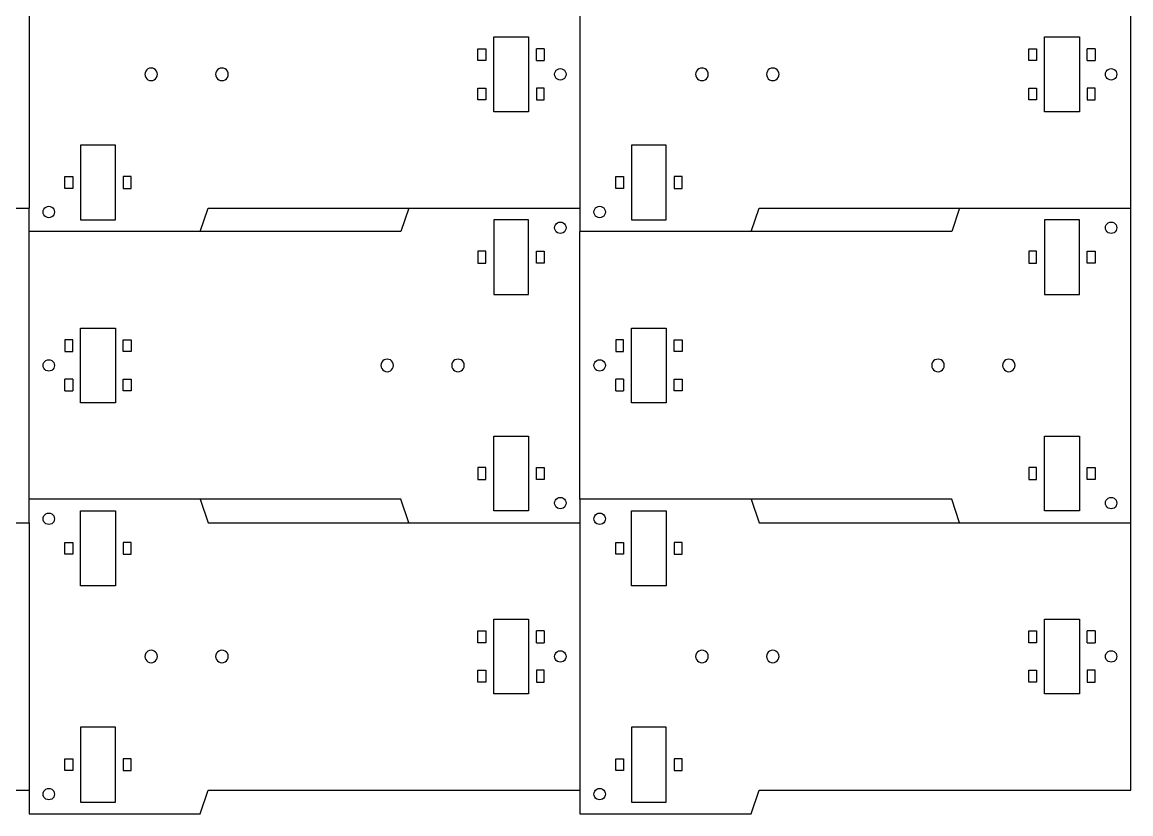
# Model space of a CAD drawing. Header units: metres. Extents: x 621 to 1181, y -2171 to -1795.
# Drawn here: x 899.6 to 1181.4, y -2170.5 to -1969.3 of the extents above; entities that cross this region are included whole.
import ezdxf

# ---------------------------------------------------------------- set-up
doc = ezdxf.new("R2010")
doc.units = ezdxf.units.M

msp = doc.modelspace()

# ---------------------------------------------------------------- linework, layer by layer
at = {"layer": 'GROUP0'}
for p, q in [((901.41, -1948.53, 0), (901.41, -2016.53, 0)), ((1041.41, -1948.53, 0), (1041.41, -2016.53, 0)), ((1181.41, -2016.53, 0), (1181.41, -1948.53, 0)), ((1019.48, -1992.03), (1019.48, -1973.03)), ((1019.48, -1973.03), (1028.34, -1973.03)), ((1028.34, -1973.03), (1028.34, -1992.03)), ((1159.48, -1992.03), (1159.48, -1973.03)), ((1159.48, -1973.03), (1168.34, -1973.03)), ((1168.34, -1973.03), (1168.34, -1992.03)), ((1015.48, -1976.03), (1017.48, -1976.03)), ((1015.48, -1979.03), (1015.48, -1976.03)), ((1017.48, -1976.03), (1017.48, -1979.03)), ((1032.34, -1976.03), (1030.34, -1976.03)), ((1030.34, -1979.03), (1030.34, -1976.03)), ((1032.34, -1976.03), (1032.34, -1979.03)), ((1155.48, -1976.03), (1157.48, -1976.03)), ((1155.48, -1979.03), (1155.48, -1976.03)), ((1157.48, -1976.03), (1157.48, -1979.03)), ((1172.34, -1976.03), (1170.34, -1976.03)), ((1170.34, -1979.03), (1170.34, -1976.03)), ((1172.34, -1976.03), (1172.34, -1979.03)), ((1017.48, -1979.03), (1015.48, -1979.03)), ((1030.34, -1979.03), (1032.34, -1979.03)), ((1157.48, -1979.03), (1155.48, -1979.03)), ((1170.34, -1979.03), (1172.34, -1979.03)), ((930.87, -1982.12, 0), (930.81, -1982.53, 0)), ((930.81, -1982.53, 0), (930.87, -1982.95, 0)), ((931.03, -1981.73, 0), (930.87, -1982.12, 0)), ((930.87, -1982.95, 0), (931.03, -1983.33, 0)), ((931.28, -1981.4, 0), (931.03, -1981.73, 0)), ((931.03, -1983.33, 0), (931.28, -1983.67, 0)), ((931.61, -1981.15, 0), (931.28, -1981.4, 0)), ((931.28, -1983.67, 0), (931.61, -1983.92, 0)), ((932, -1980.99, 0), (931.61, -1981.15, 0)), ((932.41, -1980.93, 0), (932, -1980.99, 0)), ((932.83, -1980.99, 0), (932.41, -1980.93, 0)), ((933.21, -1981.15, 0), (932.83, -1980.99, 0)), ((933.54, -1981.4, 0), (933.21, -1981.15, 0)), ((933.21, -1983.92, 0), (933.54, -1983.67, 0)), ((933.8, -1981.73, 0), (933.54, -1981.4, 0)), ((933.54, -1983.67, 0), (933.8, -1983.33, 0)), ((933.96, -1982.12, 0), (933.8, -1981.73, 0)), ((933.8, -1983.33, 0), (933.96, -1982.95, 0)), ((934.01, -1982.53, 0), (933.96, -1982.12, 0)), ((933.96, -1982.95, 0), (934.01, -1982.53, 0)), ((948.87, -1982.12, 0), (948.81, -1982.53, 0)), ((948.81, -1982.53, 0), (948.87, -1982.95, 0)), ((949.03, -1981.73, 0), (948.87, -1982.12, 0)), ((948.87, -1982.95, 0), (949.03, -1983.33, 0)), ((949.28, -1981.4, 0), (949.03, -1981.73, 0)), ((949.03, -1983.33, 0), (949.28, -1983.67, 0)), ((949.61, -1981.15, 0), (949.28, -1981.4, 0)), ((949.28, -1983.67, 0), (949.61, -1983.92, 0)), ((950, -1980.99, 0), (949.61, -1981.15, 0)), ((950.41, -1980.93, 0), (950, -1980.99, 0)), ((950.83, -1980.99, 0), (950.41, -1980.93, 0)), ((951.21, -1981.15, 0), (950.83, -1980.99, 0)), ((951.54, -1981.4, 0), (951.21, -1981.15, 0)), ((951.21, -1983.92, 0), (951.54, -1983.67, 0)), ((951.8, -1981.73, 0), (951.54, -1981.4, 0)), ((951.54, -1983.67, 0), (951.8, -1983.33, 0)), ((951.96, -1982.12, 0), (951.8, -1981.73, 0)), ((951.8, -1983.33, 0), (951.96, -1982.95, 0)), ((952.01, -1982.53, 0), (951.96, -1982.12, 0)), ((951.96, -1982.95, 0), (952.01, -1982.53, 0)), ((1034.96, -1982.53, 0), (1035.01, -1982.16, 0)), ((1035.01, -1982.91, 0), (1034.96, -1982.53, 0)), ((1035.01, -1982.16, 0), (1035.16, -1981.81, 0)), ((1035.16, -1983.26, 0), (1035.01, -1982.91, 0)), ((1035.16, -1981.81, 0), (1035.39, -1981.51, 0)), ((1035.39, -1983.56, 0), (1035.16, -1983.26, 0)), ((1035.39, -1981.51, 0), (1035.69, -1981.28, 0)), ((1035.69, -1983.79, 0), (1035.39, -1983.56, 0)), ((1035.69, -1981.28, 0), (1036.04, -1981.13, 0)), ((1036.04, -1981.13, 0), (1036.41, -1981.08, 0)), ((1036.41, -1981.08, 0), (1036.79, -1981.13, 0)), ((1036.79, -1981.13, 0), (1037.14, -1981.28, 0)), ((1037.14, -1981.28, 0), (1037.44, -1981.51, 0)), ((1037.44, -1983.56, 0), (1037.14, -1983.79, 0)), ((1037.44, -1981.51, 0), (1037.67, -1981.81, 0)), ((1037.67, -1983.26, 0), (1037.44, -1983.56, 0)), ((1037.67, -1981.81, 0), (1037.81, -1982.16, 0)), ((1037.81, -1982.91, 0), (1037.67, -1983.26, 0)), ((1037.81, -1982.16, 0), (1037.86, -1982.53, 0)), ((1037.86, -1982.53, 0), (1037.81, -1982.91, 0)), ((1070.87, -1982.12, 0), (1070.81, -1982.53, 0)), ((1070.81, -1982.53, 0), (1070.87, -1982.95, 0)), ((1071.03, -1981.73, 0), (1070.87, -1982.12, 0)), ((1070.87, -1982.95, 0), (1071.03, -1983.33, 0)), ((1071.28, -1981.4, 0), (1071.03, -1981.73, 0)), ((1071.03, -1983.33, 0), (1071.28, -1983.67, 0)), ((1071.61, -1981.15, 0), (1071.28, -1981.4, 0)), ((1071.28, -1983.67, 0), (1071.61, -1983.92, 0)), ((1072, -1980.99, 0), (1071.61, -1981.15, 0)), ((1072.41, -1980.93, 0), (1072, -1980.99, 0)), ((1072.83, -1980.99, 0), (1072.41, -1980.93, 0)), ((1073.21, -1981.15, 0), (1072.83, -1980.99, 0)), ((1073.54, -1981.4, 0), (1073.21, -1981.15, 0)), ((1073.21, -1983.92, 0), (1073.54, -1983.67, 0)), ((1073.8, -1981.73, 0), (1073.54, -1981.4, 0)), ((1073.54, -1983.67, 0), (1073.8, -1983.33, 0)), ((1073.96, -1982.12, 0), (1073.8, -1981.73, 0)), ((1073.8, -1983.33, 0), (1073.96, -1982.95, 0)), ((1074.01, -1982.53, 0), (1073.96, -1982.12, 0)), ((1073.96, -1982.95, 0), (1074.01, -1982.53, 0)), ((1088.87, -1982.12, 0), (1088.81, -1982.53, 0)), ((1088.81, -1982.53, 0), (1088.87, -1982.95, 0)), ((1089.03, -1981.73, 0), (1088.87, -1982.12, 0)), ((1088.87, -1982.95, 0), (1089.03, -1983.33, 0)), ((1089.28, -1981.4, 0), (1089.03, -1981.73, 0)), ((1089.03, -1983.33, 0), (1089.28, -1983.67, 0)), ((1089.61, -1981.15, 0), (1089.28, -1981.4, 0)), ((1089.28, -1983.67, 0), (1089.61, -1983.92, 0)), ((1090, -1980.99, 0), (1089.61, -1981.15, 0)), ((1090.41, -1980.93, 0), (1090, -1980.99, 0)), ((1090.83, -1980.99, 0), (1090.41, -1980.93, 0)), ((1091.21, -1981.15, 0), (1090.83, -1980.99, 0)), ((1091.54, -1981.4, 0), (1091.21, -1981.15, 0)), ((1091.21, -1983.92, 0), (1091.54, -1983.67, 0)), ((1091.8, -1981.73, 0), (1091.54, -1981.4, 0)), ((1091.54, -1983.67, 0), (1091.8, -1983.33, 0)), ((1091.96, -1982.12, 0), (1091.8, -1981.73, 0)), ((1091.8, -1983.33, 0), (1091.96, -1982.95, 0)), ((1092.01, -1982.53, 0), (1091.96, -1982.12, 0)), ((1091.96, -1982.95, 0), (1092.01, -1982.53, 0)), ((1174.96, -1982.53, 0), (1175.01, -1982.16, 0)), ((1175.01, -1982.91, 0), (1174.96, -1982.53, 0)), ((1175.01, -1982.16, 0), (1175.16, -1981.81, 0)), ((1175.16, -1983.26, 0), (1175.01, -1982.91, 0)), ((1175.16, -1981.81, 0), (1175.39, -1981.51, 0)), ((1175.39, -1983.56, 0), (1175.16, -1983.26, 0)), ((1175.39, -1981.51, 0), (1175.69, -1981.28, 0)), ((1175.69, -1983.79, 0), (1175.39, -1983.56, 0)), ((1175.69, -1981.28, 0), (1176.04, -1981.13, 0)), ((1176.04, -1981.13, 0), (1176.41, -1981.08, 0)), ((1176.41, -1981.08, 0), (1176.79, -1981.13, 0)), ((1176.79, -1981.13, 0), (1177.14, -1981.28, 0)), ((1177.14, -1981.28, 0), (1177.44, -1981.51, 0)), ((1177.44, -1983.56, 0), (1177.14, -1983.79, 0)), ((1177.44, -1981.51, 0), (1177.67, -1981.81, 0)), ((1177.67, -1983.26, 0), (1177.44, -1983.56, 0)), ((1177.67, -1981.81, 0), (1177.81, -1982.16, 0)), ((1177.81, -1982.91, 0), (1177.67, -1983.26, 0)), ((1177.81, -1982.16, 0), (1177.86, -1982.53, 0)), ((1177.86, -1982.53, 0), (1177.81, -1982.91, 0)), ((931.61, -1983.92, 0), (932, -1984.08, 0)), ((932, -1984.08, 0), (932.41, -1984.13, 0)), ((932.41, -1984.13, 0), (932.83, -1984.08, 0)), ((932.83, -1984.08, 0), (933.21, -1983.92, 0)), ((949.61, -1983.92, 0), (950, -1984.08, 0)), ((950, -1984.08, 0), (950.41, -1984.13, 0)), ((950.41, -1984.13, 0), (950.83, -1984.08, 0)), ((950.83, -1984.08, 0), (951.21, -1983.92, 0)), ((1015.48, -1986.03), (1017.48, -1986.03)), ((1015.48, -1989.03), (1015.48, -1986.03)), ((1017.48, -1986.03), (1017.48, -1989.03)), ((1032.34, -1986.03), (1030.34, -1986.03)), ((1030.34, -1986.03), (1030.34, -1989.03)), ((1032.34, -1989.03), (1032.34, -1986.03)), ((1036.04, -1983.93, 0), (1035.69, -1983.79, 0)), ((1036.41, -1983.98, 0), (1036.04, -1983.93, 0)), ((1036.79, -1983.93, 0), (1036.41, -1983.98, 0)), ((1037.14, -1983.79, 0), (1036.79, -1983.93, 0)), ((1071.61, -1983.92, 0), (1072, -1984.08, 0)), ((1072, -1984.08, 0), (1072.41, -1984.13, 0)), ((1072.41, -1984.13, 0), (1072.83, -1984.08, 0)), ((1072.83, -1984.08, 0), (1073.21, -1983.92, 0)), ((1089.61, -1983.92, 0), (1090, -1984.08, 0)), ((1090, -1984.08, 0), (1090.41, -1984.13, 0)), ((1090.41, -1984.13, 0), (1090.83, -1984.08, 0)), ((1090.83, -1984.08, 0), (1091.21, -1983.92, 0)), ((1155.48, -1986.03), (1157.48, -1986.03)), ((1155.48, -1989.03), (1155.48, -1986.03)), ((1157.48, -1986.03), (1157.48, -1989.03)), ((1172.34, -1986.03), (1170.34, -1986.03)), ((1170.34, -1986.03), (1170.34, -1989.03)), ((1172.34, -1989.03), (1172.34, -1986.03)), ((1176.04, -1983.93, 0), (1175.69, -1983.79, 0)), ((1176.41, -1983.98, 0), (1176.04, -1983.93, 0)), ((1176.79, -1983.93, 0), (1176.41, -1983.98, 0)), ((1177.14, -1983.79, 0), (1176.79, -1983.93, 0)), ((1017.48, -1989.03), (1015.48, -1989.03)), ((1030.34, -1989.03), (1032.34, -1989.03)), ((1157.48, -1989.03), (1155.48, -1989.03)), ((1170.34, -1989.03), (1172.34, -1989.03)), ((1028.34, -1992.03), (1019.48, -1992.03)), ((1168.34, -1992.03), (1159.48, -1992.03)), ((923.34, -2000.53, 0), (914.48, -2000.53, 0)), ((914.48, -2000.53, 0), (914.48, -2019.53, 0)), ((923.34, -2019.53, 0), (923.34, -2000.53, 0)), ((1063.34, -2000.53, 0), (1054.48, -2000.53, 0)), ((1054.48, -2000.53, 0), (1054.48, -2019.53, 0)), ((1063.34, -2019.53, 0), (1063.34, -2000.53, 0)), ((910.48, -2011.53, 0), (910.48, -2008.53, 0)), ((910.48, -2008.53, 0), (912.48, -2008.53, 0)), ((912.48, -2008.53, 0), (912.48, -2011.53, 0)), ((925.34, -2008.53, 0), (925.34, -2011.53, 0)), ((927.34, -2008.53, 0), (925.34, -2008.53, 0)), ((927.34, -2011.53, 0), (927.34, -2008.53, 0)), ((1050.48, -2011.53, 0), (1050.48, -2008.53, 0)), ((1050.48, -2008.53, 0), (1052.48, -2008.53, 0)), ((1052.48, -2008.53, 0), (1052.48, -2011.53, 0)), ((1065.34, -2008.53, 0), (1065.34, -2011.53, 0)), ((1067.34, -2008.53, 0), (1065.34, -2008.53, 0)), ((1067.34, -2011.53, 0), (1067.34, -2008.53, 0)), ((912.48, -2011.53, 0), (910.48, -2011.53, 0)), ((925.34, -2011.53, 0), (927.34, -2011.53, 0)), ((1052.48, -2011.53, 0), (1050.48, -2011.53, 0)), ((1065.34, -2011.53, 0), (1067.34, -2011.53, 0)), ((857.91, -2016.53, 0), (901.41, -2016.53, 0)), ((901.41, -2022.53, 0), (901.41, -2016.53, 0)), ((904.96, -2017.53, 0), (905.01, -2017.16, 0)), ((905.01, -2017.16, 0), (905.16, -2016.81, 0)), ((905.16, -2016.81, 0), (905.39, -2016.51, 0)), ((905.39, -2016.51, 0), (905.69, -2016.28, 0)), ((905.69, -2016.28, 0), (906.04, -2016.13, 0)), ((906.04, -2016.13, 0), (906.41, -2016.08, 0)), ((906.41, -2016.08, 0), (906.79, -2016.13, 0)), ((906.79, -2016.13, 0), (907.14, -2016.28, 0)), ((907.14, -2016.28, 0), (907.44, -2016.51, 0)), ((907.44, -2016.51, 0), (907.67, -2016.81, 0)), ((907.67, -2016.81, 0), (907.81, -2017.16, 0)), ((907.81, -2017.16, 0), (907.86, -2017.53, 0)), ((944.91, -2022.53, 0), (946.91, -2016.53, 0)), ((946.91, -2016.53, 0), (997.91, -2016.53, 0)), ((997.91, -2016.53, 0), (995.91, -2022.53, 0)), ((997.91, -2016.53, 0), (1041.41, -2016.53, 0)), ((1041.41, -2016.53, 0), (1041.41, -2022.53, 0)), ((1044.96, -2017.53, 0), (1045.01, -2017.16, 0)), ((1045.01, -2017.16, 0), (1045.16, -2016.81, 0)), ((1045.16, -2016.81, 0), (1045.39, -2016.51, 0)), ((1045.39, -2016.51, 0), (1045.69, -2016.28, 0)), ((1045.69, -2016.28, 0), (1046.04, -2016.13, 0)), ((1046.04, -2016.13, 0), (1046.41, -2016.08, 0)), ((1046.41, -2016.08, 0), (1046.79, -2016.13, 0)), ((1046.79, -2016.13, 0), (1047.14, -2016.28, 0)), ((1047.14, -2016.28, 0), (1047.44, -2016.51, 0)), ((1047.44, -2016.51, 0), (1047.67, -2016.81, 0)), ((1047.67, -2016.81, 0), (1047.81, -2017.16, 0)), ((1047.81, -2017.16, 0), (1047.86, -2017.53, 0)), ((1084.91, -2022.53, 0), (1086.91, -2016.53, 0)), ((1086.91, -2016.53, 0), (1137.91, -2016.53, 0)), ((1137.91, -2016.53, 0), (1135.91, -2022.53, 0)), ((1137.91, -2016.53, 0), (1181.41, -2016.53, 0)), ((1181.41, -2096.53, 0), (1181.41, -2016.53, 0)), ((905.01, -2017.91, 0), (904.96, -2017.53, 0)), ((905.16, -2018.26, 0), (905.01, -2017.91, 0)), ((905.39, -2018.56, 0), (905.16, -2018.26, 0)), ((905.69, -2018.79, 0), (905.39, -2018.56, 0)), ((906.04, -2018.93, 0), (905.69, -2018.79, 0)), ((906.41, -2018.98, 0), (906.04, -2018.93, 0)), ((906.79, -2018.93, 0), (906.41, -2018.98, 0)), ((907.14, -2018.79, 0), (906.79, -2018.93, 0)), ((907.44, -2018.56, 0), (907.14, -2018.79, 0)), ((907.67, -2018.26, 0), (907.44, -2018.56, 0)), ((907.81, -2017.91, 0), (907.67, -2018.26, 0)), ((907.86, -2017.53, 0), (907.81, -2017.91, 0)), ((914.48, -2019.53, 0), (923.34, -2019.53, 0)), ((1019.48, -2019.53, 0), (1019.48, -2038.53, 0)), ((1028.34, -2019.53, 0), (1019.48, -2019.53, 0)), ((1028.34, -2038.53, 0), (1028.34, -2019.53, 0)), ((1035.39, -2020.51, 0), (1035.69, -2020.28, 0)), ((1035.69, -2020.28, 0), (1036.04, -2020.13, 0)), ((1036.04, -2020.13, 0), (1036.41, -2020.08, 0)), ((1036.41, -2020.08, 0), (1036.79, -2020.13, 0)), ((1036.79, -2020.13, 0), (1037.14, -2020.28, 0)), ((1037.14, -2020.28, 0), (1037.44, -2020.51, 0)), ((1045.01, -2017.91, 0), (1044.96, -2017.53, 0)), ((1045.16, -2018.26, 0), (1045.01, -2017.91, 0)), ((1045.39, -2018.56, 0), (1045.16, -2018.26, 0)), ((1045.69, -2018.79, 0), (1045.39, -2018.56, 0)), ((1046.04, -2018.93, 0), (1045.69, -2018.79, 0)), ((1046.41, -2018.98, 0), (1046.04, -2018.93, 0)), ((1046.79, -2018.93, 0), (1046.41, -2018.98, 0)), ((1047.14, -2018.79, 0), (1046.79, -2018.93, 0)), ((1047.44, -2018.56, 0), (1047.14, -2018.79, 0)), ((1047.67, -2018.26, 0), (1047.44, -2018.56, 0)), ((1047.81, -2017.91, 0), (1047.67, -2018.26, 0)), ((1047.86, -2017.53, 0), (1047.81, -2017.91, 0)), ((1054.48, -2019.53, 0), (1063.34, -2019.53, 0)), ((1168.34, -2019.53, 0), (1159.48, -2019.53, 0)), ((1159.48, -2019.53, 0), (1159.48, -2038.53, 0)), ((1168.34, -2038.53, 0), (1168.34, -2019.53, 0)), ((1175.39, -2020.51, 0), (1175.69, -2020.28, 0)), ((1175.69, -2020.28, 0), (1176.04, -2020.13, 0)), ((1176.04, -2020.13, 0), (1176.41, -2020.08, 0)), ((1176.41, -2020.08, 0), (1176.79, -2020.13, 0)), ((1176.79, -2020.13, 0), (1177.14, -2020.28, 0)), ((1177.14, -2020.28, 0), (1177.44, -2020.51, 0)), ((944.91, -2022.53, 0), (901.41, -2022.53, 0)), ((901.41, -2090.53, 0), (901.41, -2022.53, 0)), ((995.91, -2022.53, 0), (944.91, -2022.53, 0)), ((1034.96, -2021.53, 0), (1035.01, -2021.16, 0)), ((1035.01, -2021.91, 0), (1034.96, -2021.53, 0)), ((1035.01, -2021.16, 0), (1035.16, -2020.81, 0)), ((1035.16, -2022.26, 0), (1035.01, -2021.91, 0)), ((1035.16, -2020.81, 0), (1035.39, -2020.51, 0)), ((1035.39, -2022.56, 0), (1035.16, -2022.26, 0)), ((1035.69, -2022.79, 0), (1035.39, -2022.56, 0)), ((1036.04, -2022.93, 0), (1035.69, -2022.79, 0)), ((1036.41, -2022.98, 0), (1036.04, -2022.93, 0)), ((1036.79, -2022.93, 0), (1036.41, -2022.98, 0)), ((1037.14, -2022.79, 0), (1036.79, -2022.93, 0)), ((1037.44, -2022.56, 0), (1037.14, -2022.79, 0)), ((1037.44, -2020.51, 0), (1037.67, -2020.81, 0)), ((1037.67, -2022.26, 0), (1037.44, -2022.56, 0)), ((1037.67, -2020.81, 0), (1037.81, -2021.16, 0)), ((1037.81, -2021.91, 0), (1037.67, -2022.26, 0)), ((1037.81, -2021.16, 0), (1037.86, -2021.53, 0)), ((1037.86, -2021.53, 0), (1037.81, -2021.91, 0)), ((1041.41, -2090.53, 0), (1041.41, -2022.53, 0)), ((1084.91, -2022.53, 0), (1041.41, -2022.53, 0)), ((1135.91, -2022.53, 0), (1084.91, -2022.53, 0)), ((1174.96, -2021.53, 0), (1175.01, -2021.16, 0)), ((1175.01, -2021.91, 0), (1174.96, -2021.53, 0)), ((1175.01, -2021.16, 0), (1175.16, -2020.81, 0)), ((1175.16, -2022.26, 0), (1175.01, -2021.91, 0)), ((1175.16, -2020.81, 0), (1175.39, -2020.51, 0)), ((1175.39, -2022.56, 0), (1175.16, -2022.26, 0)), ((1175.69, -2022.79, 0), (1175.39, -2022.56, 0)), ((1176.04, -2022.93, 0), (1175.69, -2022.79, 0)), ((1176.41, -2022.98, 0), (1176.04, -2022.93, 0)), ((1176.79, -2022.93, 0), (1176.41, -2022.98, 0)), ((1177.14, -2022.79, 0), (1176.79, -2022.93, 0)), ((1177.44, -2022.56, 0), (1177.14, -2022.79, 0)), ((1177.44, -2020.51, 0), (1177.67, -2020.81, 0)), ((1177.67, -2022.26, 0), (1177.44, -2022.56, 0)), ((1177.67, -2020.81, 0), (1177.81, -2021.16, 0)), ((1177.81, -2021.91, 0), (1177.67, -2022.26, 0)), ((1177.81, -2021.16, 0), (1177.86, -2021.53, 0)), ((1177.86, -2021.53, 0), (1177.81, -2021.91, 0)), ((1017.48, -2027.53, 0), (1015.48, -2027.53, 0)), ((1015.48, -2027.53, 0), (1015.48, -2030.53, 0)), ((1017.48, -2030.53, 0), (1017.48, -2027.53, 0)), ((1030.34, -2030.53, 0), (1030.34, -2027.53, 0)), ((1030.34, -2027.53, 0), (1032.34, -2027.53, 0)), ((1032.34, -2027.53, 0), (1032.34, -2030.53, 0)), ((1155.48, -2027.53, 0), (1155.48, -2030.53, 0)), ((1157.48, -2027.53, 0), (1155.48, -2027.53, 0)), ((1157.48, -2030.53, 0), (1157.48, -2027.53, 0)), ((1170.34, -2027.53, 0), (1172.34, -2027.53, 0)), ((1170.34, -2030.53, 0), (1170.34, -2027.53, 0)), ((1172.34, -2027.53, 0), (1172.34, -2030.53, 0)), ((1015.48, -2030.53, 0), (1017.48, -2030.53, 0)), ((1032.34, -2030.53, 0), (1030.34, -2030.53, 0)), ((1155.48, -2030.53, 0), (1157.48, -2030.53, 0)), ((1172.34, -2030.53, 0), (1170.34, -2030.53, 0)), ((1019.48, -2038.53, 0), (1028.34, -2038.53, 0)), ((1159.48, -2038.53, 0), (1168.34, -2038.53, 0)), ((914.48, -2047.03, 0), (923.34, -2047.03, 0)), ((914.48, -2066.03, 0), (914.48, -2047.03, 0)), ((923.34, -2047.03, 0), (923.34, -2066.03, 0)), ((1054.48, -2047.03, 0), (1063.34, -2047.03, 0)), ((1054.48, -2066.03, 0), (1054.48, -2047.03, 0)), ((1063.34, -2047.03, 0), (1063.34, -2066.03, 0)), ((910.48, -2050.03, 0), (910.48, -2053.03, 0)), ((912.48, -2050.03, 0), (910.48, -2050.03, 0)), ((912.48, -2053.03, 0), (912.48, -2050.03, 0)), ((925.34, -2050.03, 0), (927.34, -2050.03, 0)), ((925.34, -2053.03, 0), (925.34, -2050.03, 0)), ((927.34, -2050.03, 0), (927.34, -2053.03, 0)), ((1050.48, -2050.03, 0), (1050.48, -2053.03, 0)), ((1052.48, -2050.03, 0), (1050.48, -2050.03, 0)), ((1052.48, -2053.03, 0), (1052.48, -2050.03, 0)), ((1065.34, -2053.03, 0), (1065.34, -2050.03, 0)), ((1065.34, -2050.03, 0), (1067.34, -2050.03, 0)), ((1067.34, -2050.03, 0), (1067.34, -2053.03, 0)), ((910.48, -2053.03, 0), (912.48, -2053.03, 0)), ((927.34, -2053.03, 0), (925.34, -2053.03, 0)), ((1050.48, -2053.03, 0), (1052.48, -2053.03, 0)), ((1067.34, -2053.03, 0), (1065.34, -2053.03, 0)), ((904.96, -2056.53, 0), (905.01, -2056.16, 0)), ((905.01, -2056.91, 0), (904.96, -2056.53, 0)), ((905.01, -2056.16, 0), (905.16, -2055.81, 0)), ((905.16, -2057.26, 0), (905.01, -2056.91, 0)), ((905.16, -2055.81, 0), (905.39, -2055.51, 0)), ((905.39, -2055.51, 0), (905.69, -2055.28, 0)), ((905.69, -2055.28, 0), (906.04, -2055.13, 0)), ((906.04, -2055.13, 0), (906.41, -2055.08, 0)), ((906.41, -2055.08, 0), (906.79, -2055.13, 0)), ((906.79, -2055.13, 0), (907.14, -2055.28, 0)), ((907.14, -2055.28, 0), (907.44, -2055.51, 0)), ((907.44, -2055.51, 0), (907.67, -2055.81, 0)), ((907.67, -2055.81, 0), (907.81, -2056.16, 0)), ((907.81, -2056.91, 0), (907.67, -2057.26, 0)), ((907.81, -2056.16, 0), (907.86, -2056.53, 0)), ((907.86, -2056.53, 0), (907.81, -2056.91, 0)), ((990.87, -2056.12, 0), (990.81, -2056.53, 0)), ((990.81, -2056.53, 0), (990.87, -2056.95, 0)), ((991.03, -2055.73, 0), (990.87, -2056.12, 0)), ((990.87, -2056.95, 0), (991.03, -2057.33, 0)), ((991.28, -2055.4, 0), (991.03, -2055.73, 0)), ((991.61, -2055.15, 0), (991.28, -2055.4, 0)), ((992, -2054.99, 0), (991.61, -2055.15, 0)), ((992.41, -2054.93, 0), (992, -2054.99, 0)), ((992.83, -2054.99, 0), (992.41, -2054.93, 0)), ((993.21, -2055.15, 0), (992.83, -2054.99, 0)), ((993.54, -2055.4, 0), (993.21, -2055.15, 0)), ((993.8, -2055.73, 0), (993.54, -2055.4, 0)), ((993.96, -2056.12, 0), (993.8, -2055.73, 0)), ((993.8, -2057.33, 0), (993.96, -2056.95, 0)), ((994.01, -2056.53, 0), (993.96, -2056.12, 0)), ((993.96, -2056.95, 0), (994.01, -2056.53, 0)), ((1008.87, -2056.12, 0), (1008.81, -2056.53, 0)), ((1008.81, -2056.53, 0), (1008.87, -2056.95, 0)), ((1009.03, -2055.73, 0), (1008.87, -2056.12, 0)), ((1008.87, -2056.95, 0), (1009.03, -2057.33, 0)), ((1009.28, -2055.4, 0), (1009.03, -2055.73, 0)), ((1009.61, -2055.15, 0), (1009.28, -2055.4, 0)), ((1010, -2054.99, 0), (1009.61, -2055.15, 0)), ((1010.41, -2054.93, 0), (1010, -2054.99, 0)), ((1010.83, -2054.99, 0), (1010.41, -2054.93, 0)), ((1011.21, -2055.15, 0), (1010.83, -2054.99, 0)), ((1011.54, -2055.4, 0), (1011.21, -2055.15, 0)), ((1011.8, -2055.73, 0), (1011.54, -2055.4, 0)), ((1011.96, -2056.12, 0), (1011.8, -2055.73, 0)), ((1011.8, -2057.33, 0), (1011.96, -2056.95, 0)), ((1012.01, -2056.53, 0), (1011.96, -2056.12, 0)), ((1011.96, -2056.95, 0), (1012.01, -2056.53, 0)), ((1044.96, -2056.53, 0), (1045.01, -2056.16, 0)), ((1045.01, -2056.91, 0), (1044.96, -2056.53, 0)), ((1045.01, -2056.16, 0), (1045.16, -2055.81, 0)), ((1045.16, -2057.26, 0), (1045.01, -2056.91, 0)), ((1045.16, -2055.81, 0), (1045.39, -2055.51, 0)), ((1045.39, -2055.51, 0), (1045.69, -2055.28, 0)), ((1045.69, -2055.28, 0), (1046.04, -2055.13, 0)), ((1046.04, -2055.13, 0), (1046.41, -2055.08, 0)), ((1046.41, -2055.08, 0), (1046.79, -2055.13, 0)), ((1046.79, -2055.13, 0), (1047.14, -2055.28, 0)), ((1047.14, -2055.28, 0), (1047.44, -2055.51, 0)), ((1047.44, -2055.51, 0), (1047.67, -2055.81, 0)), ((1047.67, -2055.81, 0), (1047.81, -2056.16, 0)), ((1047.81, -2056.91, 0), (1047.67, -2057.26, 0)), ((1047.81, -2056.16, 0), (1047.86, -2056.53, 0)), ((1047.86, -2056.53, 0), (1047.81, -2056.91, 0)), ((1130.87, -2056.12, 0), (1130.81, -2056.53, 0)), ((1130.81, -2056.53, 0), (1130.87, -2056.95, 0)), ((1131.03, -2055.73, 0), (1130.87, -2056.12, 0)), ((1130.87, -2056.95, 0), (1131.03, -2057.33, 0)), ((1131.28, -2055.4, 0), (1131.03, -2055.73, 0)), ((1131.61, -2055.15, 0), (1131.28, -2055.4, 0)), ((1132, -2054.99, 0), (1131.61, -2055.15, 0)), ((1132.41, -2054.93, 0), (1132, -2054.99, 0)), ((1132.83, -2054.99, 0), (1132.41, -2054.93, 0)), ((1133.21, -2055.15, 0), (1132.83, -2054.99, 0)), ((1133.54, -2055.4, 0), (1133.21, -2055.15, 0)), ((1133.8, -2055.73, 0), (1133.54, -2055.4, 0)), ((1133.96, -2056.12, 0), (1133.8, -2055.73, 0)), ((1133.8, -2057.33, 0), (1133.96, -2056.95, 0)), ((1134.01, -2056.53, 0), (1133.96, -2056.12, 0)), ((1133.96, -2056.95, 0), (1134.01, -2056.53, 0)), ((1148.87, -2056.12, 0), (1148.81, -2056.53, 0)), ((1148.81, -2056.53, 0), (1148.87, -2056.95, 0)), ((1149.03, -2055.73, 0), (1148.87, -2056.12, 0)), ((1148.87, -2056.95, 0), (1149.03, -2057.33, 0)), ((1149.28, -2055.4, 0), (1149.03, -2055.73, 0)), ((1149.61, -2055.15, 0), (1149.28, -2055.4, 0)), ((1150, -2054.99, 0), (1149.61, -2055.15, 0)), ((1150.41, -2054.93, 0), (1150, -2054.99, 0)), ((1150.83, -2054.99, 0), (1150.41, -2054.93, 0)), ((1151.21, -2055.15, 0), (1150.83, -2054.99, 0)), ((1151.54, -2055.4, 0), (1151.21, -2055.15, 0)), ((1151.8, -2055.73, 0), (1151.54, -2055.4, 0)), ((1151.96, -2056.12, 0), (1151.8, -2055.73, 0)), ((1151.8, -2057.33, 0), (1151.96, -2056.95, 0)), ((1152.01, -2056.53, 0), (1151.96, -2056.12, 0)), ((1151.96, -2056.95, 0), (1152.01, -2056.53, 0)), ((905.39, -2057.56, 0), (905.16, -2057.26, 0)), ((905.69, -2057.79, 0), (905.39, -2057.56, 0)), ((906.04, -2057.93, 0), (905.69, -2057.79, 0)), ((906.41, -2057.98, 0), (906.04, -2057.93, 0)), ((906.79, -2057.93, 0), (906.41, -2057.98, 0)), ((907.14, -2057.79, 0), (906.79, -2057.93, 0)), ((907.44, -2057.56, 0), (907.14, -2057.79, 0)), ((907.67, -2057.26, 0), (907.44, -2057.56, 0)), ((991.03, -2057.33, 0), (991.28, -2057.67, 0)), ((991.28, -2057.67, 0), (991.61, -2057.92, 0)), ((991.61, -2057.92, 0), (992, -2058.08, 0)), ((992, -2058.08, 0), (992.41, -2058.13, 0)), ((992.41, -2058.13, 0), (992.83, -2058.08, 0)), ((992.83, -2058.08, 0), (993.21, -2057.92, 0)), ((993.21, -2057.92, 0), (993.54, -2057.67, 0)), ((993.54, -2057.67, 0), (993.8, -2057.33, 0)), ((1009.03, -2057.33, 0), (1009.28, -2057.67, 0)), ((1009.28, -2057.67, 0), (1009.61, -2057.92, 0)), ((1009.61, -2057.92, 0), (1010, -2058.08, 0)), ((1010, -2058.08, 0), (1010.41, -2058.13, 0)), ((1010.41, -2058.13, 0), (1010.83, -2058.08, 0)), ((1010.83, -2058.08, 0), (1011.21, -2057.92, 0)), ((1011.21, -2057.92, 0), (1011.54, -2057.67, 0)), ((1011.54, -2057.67, 0), (1011.8, -2057.33, 0)), ((1045.39, -2057.56, 0), (1045.16, -2057.26, 0)), ((1045.69, -2057.79, 0), (1045.39, -2057.56, 0)), ((1046.04, -2057.93, 0), (1045.69, -2057.79, 0)), ((1046.41, -2057.98, 0), (1046.04, -2057.93, 0)), ((1046.79, -2057.93, 0), (1046.41, -2057.98, 0)), ((1047.14, -2057.79, 0), (1046.79, -2057.93, 0)), ((1047.44, -2057.56, 0), (1047.14, -2057.79, 0)), ((1047.67, -2057.26, 0), (1047.44, -2057.56, 0)), ((1131.03, -2057.33, 0), (1131.28, -2057.67, 0)), ((1131.28, -2057.67, 0), (1131.61, -2057.92, 0)), ((1131.61, -2057.92, 0), (1132, -2058.08, 0)), ((1132, -2058.08, 0), (1132.41, -2058.13, 0)), ((1132.41, -2058.13, 0), (1132.83, -2058.08, 0)), ((1132.83, -2058.08, 0), (1133.21, -2057.92, 0)), ((1133.21, -2057.92, 0), (1133.54, -2057.67, 0)), ((1133.54, -2057.67, 0), (1133.8, -2057.33, 0)), ((1149.03, -2057.33, 0), (1149.28, -2057.67, 0)), ((1149.28, -2057.67, 0), (1149.61, -2057.92, 0)), ((1149.61, -2057.92, 0), (1150, -2058.08, 0)), ((1150, -2058.08, 0), (1150.41, -2058.13, 0)), ((1150.41, -2058.13, 0), (1150.83, -2058.08, 0)), ((1150.83, -2058.08, 0), (1151.21, -2057.92, 0)), ((1151.21, -2057.92, 0), (1151.54, -2057.67, 0)), ((1151.54, -2057.67, 0), (1151.8, -2057.33, 0)), ((912.48, -2060.03, 0), (910.48, -2060.03, 0)), ((910.48, -2063.03, 0), (910.48, -2060.03, 0)), ((912.48, -2060.03, 0), (912.48, -2063.03, 0)), ((925.34, -2060.03, 0), (927.34, -2060.03, 0)), ((925.34, -2063.03, 0), (925.34, -2060.03, 0)), ((927.34, -2060.03, 0), (927.34, -2063.03, 0)), ((1050.48, -2063.03, 0), (1050.48, -2060.03, 0)), ((1052.48, -2060.03, 0), (1050.48, -2060.03, 0)), ((1052.48, -2060.03, 0), (1052.48, -2063.03, 0)), ((1065.34, -2060.03, 0), (1067.34, -2060.03, 0)), ((1065.34, -2063.03, 0), (1065.34, -2060.03, 0)), ((1067.34, -2060.03, 0), (1067.34, -2063.03, 0)), ((910.48, -2063.03, 0), (912.48, -2063.03, 0)), ((927.34, -2063.03, 0), (925.34, -2063.03, 0)), ((1050.48, -2063.03, 0), (1052.48, -2063.03, 0)), ((1067.34, -2063.03, 0), (1065.34, -2063.03, 0)), ((923.34, -2066.03, 0), (914.48, -2066.03, 0)), ((1063.34, -2066.03, 0), (1054.48, -2066.03, 0)), ((1019.48, -2093.53, 0), (1019.48, -2074.53, 0)), ((1019.48, -2074.53, 0), (1028.34, -2074.53, 0)), ((1028.34, -2074.53, 0), (1028.34, -2093.53, 0)), ((1159.48, -2093.53, 0), (1159.48, -2074.53, 0)), ((1159.48, -2074.53, 0), (1168.34, -2074.53, 0)), ((1168.34, -2074.53, 0), (1168.34, -2093.53, 0)), ((1015.48, -2082.53, 0), (1015.48, -2085.53, 0)), ((1017.48, -2082.53, 0), (1015.48, -2082.53, 0)), ((1017.48, -2085.53, 0), (1017.48, -2082.53, 0)), ((1030.34, -2082.53, 0), (1032.34, -2082.53, 0)), ((1030.34, -2085.53, 0), (1030.34, -2082.53, 0)), ((1032.34, -2082.53, 0), (1032.34, -2085.53, 0)), ((1155.48, -2082.53, 0), (1155.48, -2085.53, 0)), ((1157.48, -2082.53, 0), (1155.48, -2082.53, 0)), ((1157.48, -2085.53, 0), (1157.48, -2082.53, 0)), ((1170.34, -2082.53, 0), (1172.34, -2082.53, 0)), ((1170.34, -2085.53, 0), (1170.34, -2082.53, 0)), ((1172.34, -2082.53, 0), (1172.34, -2085.53, 0)), ((1015.48, -2085.53, 0), (1017.48, -2085.53, 0)), ((1032.34, -2085.53, 0), (1030.34, -2085.53, 0)), ((1155.48, -2085.53, 0), (1157.48, -2085.53, 0)), ((1172.34, -2085.53, 0), (1170.34, -2085.53, 0)), ((944.91, -2090.53, 0), (901.41, -2090.53, 0)), ((901.41, -2096.53, 0), (901.41, -2090.53, 0)), ((995.91, -2090.53, 0), (944.91, -2090.53, 0)), ((944.91, -2090.53, 0), (946.91, -2096.53, 0)), ((997.91, -2096.53, 0), (995.91, -2090.53, 0)), ((1035.16, -2090.81, 0), (1035.39, -2090.51, 0)), ((1035.39, -2090.51, 0), (1035.69, -2090.28, 0)), ((1035.69, -2090.28, 0), (1036.04, -2090.13, 0)), ((1036.04, -2090.13, 0), (1036.41, -2090.08, 0)), ((1036.41, -2090.08, 0), (1036.79, -2090.13, 0)), ((1036.79, -2090.13, 0), (1037.14, -2090.28, 0)), ((1037.14, -2090.28, 0), (1037.44, -2090.51, 0)), ((1037.44, -2090.51, 0), (1037.67, -2090.81, 0)), ((1041.41, -2090.53, 0), (1041.41, -2096.53, 0)), ((1084.91, -2090.53, 0), (1041.41, -2090.53, 0)), ((1084.91, -2090.53, 0), (1086.91, -2096.53, 0)), ((1135.91, -2090.53, 0), (1084.91, -2090.53, 0)), ((1137.91, -2096.53, 0), (1135.91, -2090.53, 0)), ((1175.16, -2090.81, 0), (1175.39, -2090.51, 0)), ((1175.39, -2090.51, 0), (1175.69, -2090.28, 0)), ((1175.69, -2090.28, 0), (1176.04, -2090.13, 0)), ((1176.04, -2090.13, 0), (1176.41, -2090.08, 0)), ((1176.41, -2090.08, 0), (1176.79, -2090.13, 0)), ((1176.79, -2090.13, 0), (1177.14, -2090.28, 0)), ((1177.14, -2090.28, 0), (1177.44, -2090.51, 0)), ((1177.44, -2090.51, 0), (1177.67, -2090.81, 0)), ((914.48, -2093.53), (923.34, -2093.53)), ((914.48, -2112.53, 0), (914.48, -2093.53)), ((923.34, -2093.53), (923.34, -2112.53)), ((1028.34, -2093.53, 0), (1019.48, -2093.53, 0)), ((1034.96, -2091.53, 0), (1035.01, -2091.16, 0)), ((1035.01, -2091.91, 0), (1034.96, -2091.53, 0)), ((1035.01, -2091.16, 0), (1035.16, -2090.81, 0)), ((1035.16, -2092.26, 0), (1035.01, -2091.91, 0)), ((1035.39, -2092.56, 0), (1035.16, -2092.26, 0)), ((1035.69, -2092.79, 0), (1035.39, -2092.56, 0)), ((1036.04, -2092.93, 0), (1035.69, -2092.79, 0)), ((1036.41, -2092.98, 0), (1036.04, -2092.93, 0)), ((1036.79, -2092.93, 0), (1036.41, -2092.98, 0)), ((1037.14, -2092.79, 0), (1036.79, -2092.93, 0)), ((1037.44, -2092.56, 0), (1037.14, -2092.79, 0)), ((1037.67, -2092.26, 0), (1037.44, -2092.56, 0)), ((1037.67, -2090.81, 0), (1037.81, -2091.16, 0)), ((1037.81, -2091.91, 0), (1037.67, -2092.26, 0)), ((1037.81, -2091.16, 0), (1037.86, -2091.53, 0)), ((1037.86, -2091.53, 0), (1037.81, -2091.91, 0)), ((1054.48, -2112.53, 0), (1054.48, -2093.53)), ((1054.48, -2093.53), (1063.34, -2093.53)), ((1063.34, -2093.53), (1063.34, -2112.53)), ((1168.34, -2093.53, 0), (1159.48, -2093.53, 0)), ((1174.96, -2091.53, 0), (1175.01, -2091.16, 0)), ((1175.01, -2091.91, 0), (1174.96, -2091.53, 0)), ((1175.01, -2091.16, 0), (1175.16, -2090.81, 0)), ((1175.16, -2092.26, 0), (1175.01, -2091.91, 0)), ((1175.39, -2092.56, 0), (1175.16, -2092.26, 0)), ((1175.69, -2092.79, 0), (1175.39, -2092.56, 0)), ((1176.04, -2092.93, 0), (1175.69, -2092.79, 0)), ((1176.41, -2092.98, 0), (1176.04, -2092.93, 0)), ((1176.79, -2092.93, 0), (1176.41, -2092.98, 0)), ((1177.14, -2092.79, 0), (1176.79, -2092.93, 0)), ((1177.44, -2092.56, 0), (1177.14, -2092.79, 0)), ((1177.67, -2092.26, 0), (1177.44, -2092.56, 0)), ((1177.67, -2090.81, 0), (1177.81, -2091.16, 0)), ((1177.81, -2091.91, 0), (1177.67, -2092.26, 0)), ((1177.81, -2091.16, 0), (1177.86, -2091.53, 0)), ((1177.86, -2091.53, 0), (1177.81, -2091.91, 0)), ((904.96, -2095.53, 0), (905.01, -2095.16, 0)), ((905.01, -2095.91, 0), (904.96, -2095.53, 0)), ((905.01, -2095.16, 0), (905.16, -2094.81, 0)), ((905.16, -2096.26, 0), (905.01, -2095.91, 0)), ((905.16, -2094.81, 0), (905.39, -2094.51, 0)), ((905.39, -2096.56, 0), (905.16, -2096.26, 0)), ((905.39, -2094.51, 0), (905.69, -2094.28, 0)), ((905.69, -2094.28, 0), (906.04, -2094.13, 0)), ((906.04, -2094.13, 0), (906.41, -2094.08, 0)), ((906.41, -2094.08, 0), (906.79, -2094.13, 0)), ((906.79, -2094.13, 0), (907.14, -2094.28, 0)), ((907.14, -2094.28, 0), (907.44, -2094.51, 0)), ((907.44, -2094.51, 0), (907.67, -2094.81, 0)), ((907.67, -2096.26, 0), (907.44, -2096.56, 0)), ((907.67, -2094.81, 0), (907.81, -2095.16, 0)), ((907.81, -2095.91, 0), (907.67, -2096.26, 0)), ((907.81, -2095.16, 0), (907.86, -2095.53, 0)), ((907.86, -2095.53, 0), (907.81, -2095.91, 0)), ((1044.96, -2095.53, 0), (1045.01, -2095.16, 0)), ((1045.01, -2095.91, 0), (1044.96, -2095.53, 0)), ((1045.01, -2095.16, 0), (1045.16, -2094.81, 0)), ((1045.16, -2096.26, 0), (1045.01, -2095.91, 0)), ((1045.16, -2094.81, 0), (1045.39, -2094.51, 0)), ((1045.39, -2096.56, 0), (1045.16, -2096.26, 0)), ((1045.39, -2094.51, 0), (1045.69, -2094.28, 0)), ((1045.69, -2094.28, 0), (1046.04, -2094.13, 0)), ((1046.04, -2094.13, 0), (1046.41, -2094.08, 0)), ((1046.41, -2094.08, 0), (1046.79, -2094.13, 0)), ((1046.79, -2094.13, 0), (1047.14, -2094.28, 0)), ((1047.14, -2094.28, 0), (1047.44, -2094.51, 0)), ((1047.44, -2094.51, 0), (1047.67, -2094.81, 0)), ((1047.67, -2096.26, 0), (1047.44, -2096.56, 0)), ((1047.67, -2094.81, 0), (1047.81, -2095.16, 0)), ((1047.81, -2095.91, 0), (1047.67, -2096.26, 0)), ((1047.81, -2095.16, 0), (1047.86, -2095.53, 0)), ((1047.86, -2095.53, 0), (1047.81, -2095.91, 0)), ((857.91, -2096.53, 0), (901.41, -2096.53, 0)), ((901.41, -2096.53, 0), (901.41, -2164.53, 0)), ((905.69, -2096.79, 0), (905.39, -2096.56, 0)), ((906.04, -2096.93, 0), (905.69, -2096.79, 0)), ((906.41, -2096.98, 0), (906.04, -2096.93, 0)), ((906.79, -2096.93, 0), (906.41, -2096.98, 0)), ((907.14, -2096.79, 0), (906.79, -2096.93, 0)), ((907.44, -2096.56, 0), (907.14, -2096.79, 0)), ((946.91, -2096.53, 0), (997.91, -2096.53, 0)), ((997.91, -2096.53, 0), (1041.41, -2096.53, 0)), ((1041.41, -2096.53, 0), (1041.41, -2164.53, 0)), ((1045.69, -2096.79, 0), (1045.39, -2096.56, 0)), ((1046.04, -2096.93, 0), (1045.69, -2096.79, 0)), ((1046.41, -2096.98, 0), (1046.04, -2096.93, 0)), ((1046.79, -2096.93, 0), (1046.41, -2096.98, 0)), ((1047.14, -2096.79, 0), (1046.79, -2096.93, 0)), ((1047.44, -2096.56, 0), (1047.14, -2096.79, 0)), ((1086.91, -2096.53, 0), (1137.91, -2096.53, 0)), ((1137.91, -2096.53, 0), (1181.41, -2096.53, 0)), ((1181.41, -2164.53, 0), (1181.41, -2096.53, 0)), ((910.48, -2104.53, 0), (910.48, -2101.53, 0)), ((910.48, -2101.53, 0), (912.48, -2101.53, 0)), ((912.48, -2101.53, 0), (912.48, -2104.53, 0)), ((925.34, -2101.53, 0), (925.34, -2104.53, 0)), ((927.34, -2101.53, 0), (925.34, -2101.53, 0)), ((927.34, -2104.53, 0), (927.34, -2101.53, 0)), ((1050.48, -2104.53, 0), (1050.48, -2101.53, 0)), ((1050.48, -2101.53, 0), (1052.48, -2101.53, 0)), ((1052.48, -2101.53, 0), (1052.48, -2104.53, 0)), ((1065.34, -2101.53, 0), (1065.34, -2104.53, 0)), ((1067.34, -2101.53, 0), (1065.34, -2101.53, 0)), ((1067.34, -2104.53, 0), (1067.34, -2101.53, 0)), ((912.48, -2104.53, 0), (910.48, -2104.53, 0)), ((925.34, -2104.53, 0), (927.34, -2104.53, 0)), ((1052.48, -2104.53, 0), (1050.48, -2104.53, 0)), ((1065.34, -2104.53, 0), (1067.34, -2104.53, 0)), ((923.34, -2112.53), (914.48, -2112.53, 0)), ((1063.34, -2112.53), (1054.48, -2112.53, 0)), ((1019.48, -2121.03), (1028.34, -2121.03)), ((1019.48, -2140.03), (1019.48, -2121.03)), ((1028.34, -2121.03), (1028.34, -2140.03)), ((1159.48, -2140.03), (1159.48, -2121.03)), ((1159.48, -2121.03), (1168.34, -2121.03)), ((1168.34, -2121.03), (1168.34, -2140.03)), ((1015.48, -2124.03), (1017.48, -2124.03)), ((1015.48, -2127.03), (1015.48, -2124.03)), ((1017.48, -2124.03), (1017.48, -2127.03)), ((1032.34, -2124.03), (1030.34, -2124.03)), ((1030.34, -2127.03), (1030.34, -2124.03)), ((1032.34, -2124.03), (1032.34, -2127.03)), ((1155.48, -2124.03), (1157.48, -2124.03)), ((1155.48, -2127.03), (1155.48, -2124.03)), ((1157.48, -2124.03), (1157.48, -2127.03)), ((1172.34, -2124.03), (1170.34, -2124.03)), ((1170.34, -2127.03), (1170.34, -2124.03)), ((1172.34, -2124.03), (1172.34, -2127.03)), ((1017.48, -2127.03), (1015.48, -2127.03)), ((1030.34, -2127.03), (1032.34, -2127.03)), ((1157.48, -2127.03), (1155.48, -2127.03)), ((1170.34, -2127.03), (1172.34, -2127.03)), ((930.87, -2130.12, 0), (930.81, -2130.53, 0)), ((931.03, -2129.73, 0), (930.87, -2130.12, 0)), ((931.28, -2129.4, 0), (931.03, -2129.73, 0)), ((931.61, -2129.15, 0), (931.28, -2129.4, 0)), ((932, -2128.99, 0), (931.61, -2129.15, 0)), ((932.41, -2128.93, 0), (932, -2128.99, 0)), ((932.83, -2128.99, 0), (932.41, -2128.93, 0)), ((933.21, -2129.15, 0), (932.83, -2128.99, 0)), ((933.54, -2129.4, 0), (933.21, -2129.15, 0)), ((933.8, -2129.73, 0), (933.54, -2129.4, 0)), ((933.96, -2130.12, 0), (933.8, -2129.73, 0)), ((934.01, -2130.53, 0), (933.96, -2130.12, 0)), ((948.87, -2130.12, 0), (948.81, -2130.53, 0)), ((949.03, -2129.73, 0), (948.87, -2130.12, 0)), ((949.28, -2129.4, 0), (949.03, -2129.73, 0)), ((949.61, -2129.15, 0), (949.28, -2129.4, 0)), ((950, -2128.99, 0), (949.61, -2129.15, 0)), ((950.41, -2128.93, 0), (950, -2128.99, 0)), ((950.83, -2128.99, 0), (950.41, -2128.93, 0)), ((951.21, -2129.15, 0), (950.83, -2128.99, 0)), ((951.54, -2129.4, 0), (951.21, -2129.15, 0)), ((951.8, -2129.73, 0), (951.54, -2129.4, 0)), ((951.96, -2130.12, 0), (951.8, -2129.73, 0)), ((952.01, -2130.53, 0), (951.96, -2130.12, 0)), ((1034.96, -2130.53, 0), (1035.01, -2130.16, 0)), ((1035.01, -2130.16, 0), (1035.16, -2129.81, 0)), ((1035.16, -2129.81, 0), (1035.39, -2129.51, 0)), ((1035.39, -2129.51, 0), (1035.69, -2129.28, 0)), ((1035.69, -2129.28, 0), (1036.04, -2129.13, 0)), ((1036.04, -2129.13, 0), (1036.41, -2129.08, 0)), ((1036.41, -2129.08, 0), (1036.79, -2129.13, 0)), ((1036.79, -2129.13, 0), (1037.14, -2129.28, 0)), ((1037.14, -2129.28, 0), (1037.44, -2129.51, 0)), ((1037.44, -2129.51, 0), (1037.67, -2129.81, 0)), ((1037.67, -2129.81, 0), (1037.81, -2130.16, 0)), ((1037.81, -2130.16, 0), (1037.86, -2130.53, 0)), ((1070.87, -2130.12, 0), (1070.81, -2130.53, 0)), ((1071.03, -2129.73, 0), (1070.87, -2130.12, 0)), ((1071.28, -2129.4, 0), (1071.03, -2129.73, 0)), ((1071.61, -2129.15, 0), (1071.28, -2129.4, 0)), ((1072, -2128.99, 0), (1071.61, -2129.15, 0)), ((1072.41, -2128.93, 0), (1072, -2128.99, 0)), ((1072.83, -2128.99, 0), (1072.41, -2128.93, 0)), ((1073.21, -2129.15, 0), (1072.83, -2128.99, 0)), ((1073.54, -2129.4, 0), (1073.21, -2129.15, 0)), ((1073.8, -2129.73, 0), (1073.54, -2129.4, 0)), ((1073.96, -2130.12, 0), (1073.8, -2129.73, 0)), ((1074.01, -2130.53, 0), (1073.96, -2130.12, 0)), ((1088.87, -2130.12, 0), (1088.81, -2130.53, 0)), ((1089.03, -2129.73, 0), (1088.87, -2130.12, 0)), ((1089.28, -2129.4, 0), (1089.03, -2129.73, 0)), ((1089.61, -2129.15, 0), (1089.28, -2129.4, 0)), ((1090, -2128.99, 0), (1089.61, -2129.15, 0)), ((1090.41, -2128.93, 0), (1090, -2128.99, 0)), ((1090.83, -2128.99, 0), (1090.41, -2128.93, 0)), ((1091.21, -2129.15, 0), (1090.83, -2128.99, 0)), ((1091.54, -2129.4, 0), (1091.21, -2129.15, 0)), ((1091.8, -2129.73, 0), (1091.54, -2129.4, 0)), ((1091.96, -2130.12, 0), (1091.8, -2129.73, 0)), ((1092.01, -2130.53, 0), (1091.96, -2130.12, 0)), ((1174.96, -2130.53, 0), (1175.01, -2130.16, 0)), ((1175.01, -2130.16, 0), (1175.16, -2129.81, 0)), ((1175.16, -2129.81, 0), (1175.39, -2129.51, 0)), ((1175.39, -2129.51, 0), (1175.69, -2129.28, 0)), ((1175.69, -2129.28, 0), (1176.04, -2129.13, 0)), ((1176.04, -2129.13, 0), (1176.41, -2129.08, 0)), ((1176.41, -2129.08, 0), (1176.79, -2129.13, 0)), ((1176.79, -2129.13, 0), (1177.14, -2129.28, 0)), ((1177.14, -2129.28, 0), (1177.44, -2129.51, 0)), ((1177.44, -2129.51, 0), (1177.67, -2129.81, 0)), ((1177.67, -2129.81, 0), (1177.81, -2130.16, 0)), ((1177.81, -2130.16, 0), (1177.86, -2130.53, 0)), ((930.81, -2130.53, 0), (930.87, -2130.95, 0)), ((930.87, -2130.95, 0), (931.03, -2131.33, 0)), ((931.03, -2131.33, 0), (931.28, -2131.67, 0)), ((931.28, -2131.67, 0), (931.61, -2131.92, 0)), ((931.61, -2131.92, 0), (932, -2132.08, 0)), ((932, -2132.08, 0), (932.41, -2132.13, 0)), ((932.41, -2132.13, 0), (932.83, -2132.08, 0)), ((932.83, -2132.08, 0), (933.21, -2131.92, 0)), ((933.21, -2131.92, 0), (933.54, -2131.67, 0)), ((933.54, -2131.67, 0), (933.8, -2131.33, 0)), ((933.8, -2131.33, 0), (933.96, -2130.95, 0)), ((933.96, -2130.95, 0), (934.01, -2130.53, 0)), ((948.81, -2130.53, 0), (948.87, -2130.95, 0)), ((948.87, -2130.95, 0), (949.03, -2131.33, 0)), ((949.03, -2131.33, 0), (949.28, -2131.67, 0)), ((949.28, -2131.67, 0), (949.61, -2131.92, 0)), ((949.61, -2131.92, 0), (950, -2132.08, 0)), ((950, -2132.08, 0), (950.41, -2132.13, 0)), ((950.41, -2132.13, 0), (950.83, -2132.08, 0)), ((950.83, -2132.08, 0), (951.21, -2131.92, 0)), ((951.21, -2131.92, 0), (951.54, -2131.67, 0)), ((951.54, -2131.67, 0), (951.8, -2131.33, 0)), ((951.8, -2131.33, 0), (951.96, -2130.95, 0)), ((951.96, -2130.95, 0), (952.01, -2130.53, 0)), ((1035.01, -2130.91, 0), (1034.96, -2130.53, 0)), ((1035.16, -2131.26, 0), (1035.01, -2130.91, 0)), ((1035.39, -2131.56, 0), (1035.16, -2131.26, 0)), ((1035.69, -2131.79, 0), (1035.39, -2131.56, 0)), ((1036.04, -2131.93, 0), (1035.69, -2131.79, 0)), ((1036.41, -2131.98, 0), (1036.04, -2131.93, 0)), ((1036.79, -2131.93, 0), (1036.41, -2131.98, 0)), ((1037.14, -2131.79, 0), (1036.79, -2131.93, 0)), ((1037.44, -2131.56, 0), (1037.14, -2131.79, 0)), ((1037.67, -2131.26, 0), (1037.44, -2131.56, 0)), ((1037.81, -2130.91, 0), (1037.67, -2131.26, 0)), ((1037.86, -2130.53, 0), (1037.81, -2130.91, 0)), ((1070.81, -2130.53, 0), (1070.87, -2130.95, 0)), ((1070.87, -2130.95, 0), (1071.03, -2131.33, 0)), ((1071.03, -2131.33, 0), (1071.28, -2131.67, 0)), ((1071.28, -2131.67, 0), (1071.61, -2131.92, 0)), ((1071.61, -2131.92, 0), (1072, -2132.08, 0)), ((1072, -2132.08, 0), (1072.41, -2132.13, 0)), ((1072.41, -2132.13, 0), (1072.83, -2132.08, 0)), ((1072.83, -2132.08, 0), (1073.21, -2131.92, 0)), ((1073.21, -2131.92, 0), (1073.54, -2131.67, 0)), ((1073.54, -2131.67, 0), (1073.8, -2131.33, 0)), ((1073.8, -2131.33, 0), (1073.96, -2130.95, 0)), ((1073.96, -2130.95, 0), (1074.01, -2130.53, 0)), ((1088.81, -2130.53, 0), (1088.87, -2130.95, 0)), ((1088.87, -2130.95, 0), (1089.03, -2131.33, 0)), ((1089.03, -2131.33, 0), (1089.28, -2131.67, 0)), ((1089.28, -2131.67, 0), (1089.61, -2131.92, 0)), ((1089.61, -2131.92, 0), (1090, -2132.08, 0)), ((1090, -2132.08, 0), (1090.41, -2132.13, 0)), ((1090.41, -2132.13, 0), (1090.83, -2132.08, 0)), ((1090.83, -2132.08, 0), (1091.21, -2131.92, 0)), ((1091.21, -2131.92, 0), (1091.54, -2131.67, 0)), ((1091.54, -2131.67, 0), (1091.8, -2131.33, 0)), ((1091.8, -2131.33, 0), (1091.96, -2130.95, 0)), ((1091.96, -2130.95, 0), (1092.01, -2130.53, 0)), ((1175.01, -2130.91, 0), (1174.96, -2130.53, 0)), ((1175.16, -2131.26, 0), (1175.01, -2130.91, 0)), ((1175.39, -2131.56, 0), (1175.16, -2131.26, 0)), ((1175.69, -2131.79, 0), (1175.39, -2131.56, 0)), ((1176.04, -2131.93, 0), (1175.69, -2131.79, 0)), ((1176.41, -2131.98, 0), (1176.04, -2131.93, 0)), ((1176.79, -2131.93, 0), (1176.41, -2131.98, 0)), ((1177.14, -2131.79, 0), (1176.79, -2131.93, 0)), ((1177.44, -2131.56, 0), (1177.14, -2131.79, 0)), ((1177.67, -2131.26, 0), (1177.44, -2131.56, 0)), ((1177.81, -2130.91, 0), (1177.67, -2131.26, 0)), ((1177.86, -2130.53, 0), (1177.81, -2130.91, 0)), ((1015.48, -2137.03), (1015.48, -2134.03)), ((1015.48, -2134.03), (1017.48, -2134.03)), ((1017.48, -2134.03), (1017.48, -2137.03)), ((1030.34, -2134.03), (1030.34, -2137.03)), ((1032.34, -2134.03), (1030.34, -2134.03)), ((1032.34, -2137.03), (1032.34, -2134.03)), ((1155.48, -2134.03), (1157.48, -2134.03)), ((1155.48, -2137.03), (1155.48, -2134.03)), ((1157.48, -2134.03), (1157.48, -2137.03)), ((1172.34, -2134.03), (1170.34, -2134.03)), ((1170.34, -2134.03), (1170.34, -2137.03)), ((1172.34, -2137.03), (1172.34, -2134.03)), ((1017.48, -2137.03), (1015.48, -2137.03)), ((1030.34, -2137.03), (1032.34, -2137.03)), ((1157.48, -2137.03), (1155.48, -2137.03)), ((1170.34, -2137.03), (1172.34, -2137.03)), ((1028.34, -2140.03), (1019.48, -2140.03)), ((1168.34, -2140.03), (1159.48, -2140.03)), ((914.48, -2148.53, 0), (914.48, -2167.53, 0)), ((923.34, -2148.53, 0), (914.48, -2148.53, 0)), ((923.34, -2167.53, 0), (923.34, -2148.53, 0)), ((1063.34, -2148.53, 0), (1054.48, -2148.53, 0)), ((1054.48, -2148.53, 0), (1054.48, -2167.53, 0)), ((1063.34, -2167.53, 0), (1063.34, -2148.53, 0)), ((910.48, -2159.53, 0), (910.48, -2156.53, 0)), ((910.48, -2156.53, 0), (912.48, -2156.53, 0)), ((912.48, -2156.53, 0), (912.48, -2159.53, 0)), ((925.34, -2156.53, 0), (925.34, -2159.53, 0)), ((927.34, -2156.53, 0), (925.34, -2156.53, 0)), ((927.34, -2159.53, 0), (927.34, -2156.53, 0)), ((1050.48, -2159.53, 0), (1050.48, -2156.53, 0)), ((1050.48, -2156.53, 0), (1052.48, -2156.53, 0)), ((1052.48, -2156.53, 0), (1052.48, -2159.53, 0)), ((1065.34, -2156.53, 0), (1065.34, -2159.53, 0)), ((1067.34, -2156.53, 0), (1065.34, -2156.53, 0)), ((1067.34, -2159.53, 0), (1067.34, -2156.53, 0)), ((912.48, -2159.53, 0), (910.48, -2159.53, 0)), ((925.34, -2159.53, 0), (927.34, -2159.53, 0)), ((1052.48, -2159.53, 0), (1050.48, -2159.53, 0)), ((1065.34, -2159.53, 0), (1067.34, -2159.53, 0)), ((806.91, -2164.53, 0), (901.41, -2164.53, 0)), ((901.41, -2164.53, 0), (901.41, -2170.53, 0)), ((904.96, -2165.53, 0), (905.01, -2165.16, 0)), ((905.01, -2165.91, 0), (904.96, -2165.53, 0)), ((905.01, -2165.16, 0), (905.16, -2164.81, 0)), ((905.16, -2166.26, 0), (905.01, -2165.91, 0)), ((905.16, -2164.81, 0), (905.39, -2164.51, 0)), ((905.39, -2166.56, 0), (905.16, -2166.26, 0)), ((905.39, -2164.51, 0), (905.69, -2164.28, 0)), ((905.69, -2166.79, 0), (905.39, -2166.56, 0)), ((905.69, -2164.28, 0), (906.04, -2164.13, 0)), ((906.04, -2166.93, 0), (905.69, -2166.79, 0)), ((906.04, -2164.13, 0), (906.41, -2164.08, 0)), ((906.41, -2164.08, 0), (906.79, -2164.13, 0)), ((906.79, -2164.13, 0), (907.14, -2164.28, 0)), ((907.14, -2166.79, 0), (906.79, -2166.93, 0)), ((907.14, -2164.28, 0), (907.44, -2164.51, 0)), ((907.44, -2166.56, 0), (907.14, -2166.79, 0)), ((907.44, -2164.51, 0), (907.67, -2164.81, 0)), ((907.67, -2166.26, 0), (907.44, -2166.56, 0)), ((907.67, -2164.81, 0), (907.81, -2165.16, 0)), ((907.81, -2165.91, 0), (907.67, -2166.26, 0)), ((907.81, -2165.16, 0), (907.86, -2165.53, 0)), ((907.86, -2165.53, 0), (907.81, -2165.91, 0)), ((944.91, -2170.53, 0), (946.91, -2164.53, 0)), ((946.91, -2164.53, 0), (1041.41, -2164.53, 0)), ((1041.41, -2164.53, 0), (1041.41, -2170.53, 0)), ((1044.96, -2165.53, 0), (1045.01, -2165.16, 0)), ((1045.01, -2165.91, 0), (1044.96, -2165.53, 0)), ((1045.01, -2165.16, 0), (1045.16, -2164.81, 0)), ((1045.16, -2166.26, 0), (1045.01, -2165.91, 0)), ((1045.16, -2164.81, 0), (1045.39, -2164.51, 0)), ((1045.39, -2166.56, 0), (1045.16, -2166.26, 0)), ((1045.39, -2164.51, 0), (1045.69, -2164.28, 0)), ((1045.69, -2166.79, 0), (1045.39, -2166.56, 0)), ((1045.69, -2164.28, 0), (1046.04, -2164.13, 0)), ((1046.04, -2166.93, 0), (1045.69, -2166.79, 0)), ((1046.04, -2164.13, 0), (1046.41, -2164.08, 0)), ((1046.41, -2164.08, 0), (1046.79, -2164.13, 0)), ((1046.79, -2164.13, 0), (1047.14, -2164.28, 0)), ((1047.14, -2166.79, 0), (1046.79, -2166.93, 0)), ((1047.14, -2164.28, 0), (1047.44, -2164.51, 0)), ((1047.44, -2166.56, 0), (1047.14, -2166.79, 0)), ((1047.44, -2164.51, 0), (1047.67, -2164.81, 0)), ((1047.67, -2166.26, 0), (1047.44, -2166.56, 0)), ((1047.67, -2164.81, 0), (1047.81, -2165.16, 0)), ((1047.81, -2165.91, 0), (1047.67, -2166.26, 0)), ((1047.81, -2165.16, 0), (1047.86, -2165.53, 0)), ((1047.86, -2165.53, 0), (1047.81, -2165.91, 0)), ((1084.91, -2170.53, 0), (1086.91, -2164.53, 0)), ((1086.91, -2164.53, 0), (1181.41, -2164.53, 0)), ((906.41, -2166.98, 0), (906.04, -2166.93, 0)), ((906.79, -2166.93, 0), (906.41, -2166.98, 0)), ((914.48, -2167.53, 0), (923.34, -2167.53, 0)), ((1046.41, -2166.98, 0), (1046.04, -2166.93, 0)), ((1046.79, -2166.93, 0), (1046.41, -2166.98, 0)), ((1054.48, -2167.53, 0), (1063.34, -2167.53, 0)), ((901.41, -2170.53, 0), (944.91, -2170.53, 0)), ((1041.41, -2170.53, 0), (1084.91, -2170.53, 0))]:
    msp.add_line(p, q, dxfattribs=at)

doc.saveas('drawing.dxf')
